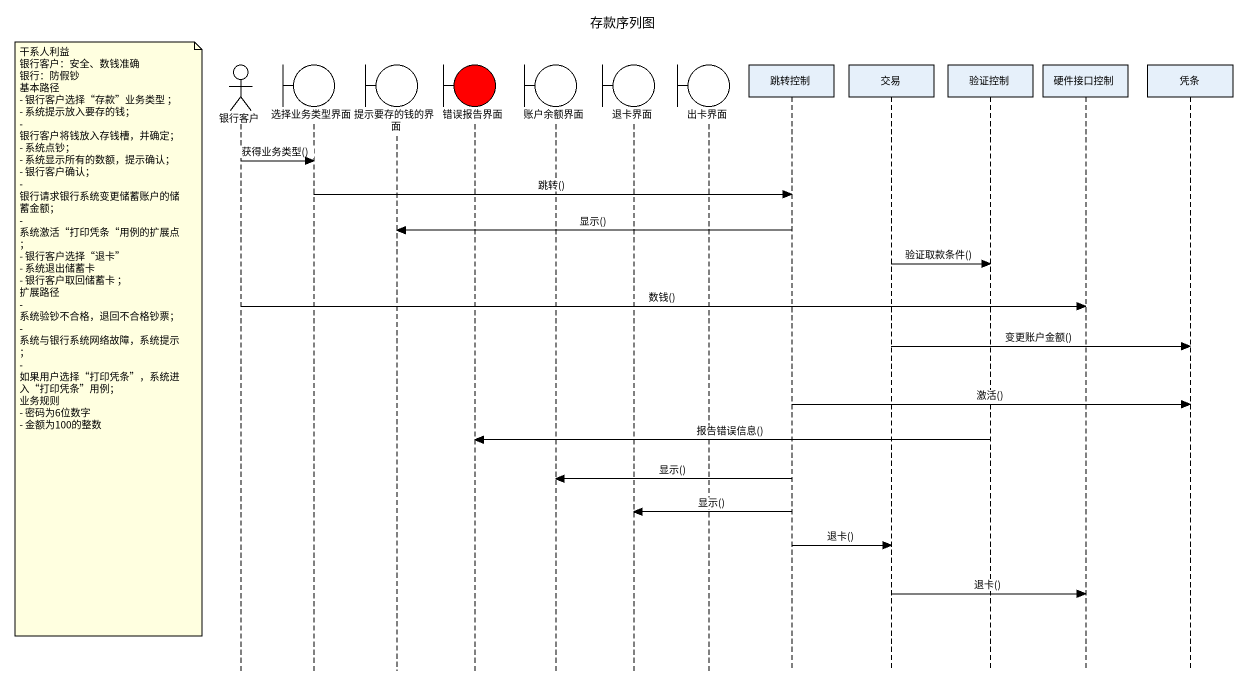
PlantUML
@startuml
title 存款序列图
hide footbox
actor 银行客户
boundary 选择业务类型界面
boundary 提示要存的钱的界面
boundary 错误报告界面 #FF0000
boundary 账户余额界面
boundary 退卡界面
boundary 出卡界面
participant 跳转控制
participant 交易
participant 验证控制
participant 硬件接口控制
participant 凭条

银行客户 -> 选择业务类型界面 : 获得业务类型()
选择业务类型界面 -> 跳转控制 : 跳转()
跳转控制 -> 提示要存的钱的界面 : 显示()
交易 -> 验证控制 : 验证取款条件()
银行客户 -> 硬件接口控制 : 数钱()
note left of 银行客户
  干系人利益
  银行客户：安全、数钱准确
  银行：防假钞
  基本路径
  - 银行客户选择“存款”业务类型 ；
  - 系统提示放入要存的钱；
  - 银行客户将钱放入存钱槽，并确定；
  - 系统点钞；
  - 系统显示所有的数额，提示确认；
  - 银行客户确认；
  - 银行请求银行系统变更储蓄账户的储蓄金额；
  - 系统激活“打印凭条“用例的扩展点；
  - 银行客户选择“退卡”
  - 系统退出储蓄卡
  - 银行客户取回储蓄卡 ；
  扩展路径
  - 系统验钞不合格，退回不合格钞票；
  - 系统与银行系统网络故障，系统提示；
  - 如果用户选择“打印凭条”，系统进入“打印凭条”用例；
  业务规则
  - 密码为6位数字
  - 金额为100的整数
end note
交易 -> 凭条 : 变更账户金额()
跳转控制 -> 凭条 : 激活()
验证控制 -> 错误报告界面 : 报告错误信息()
跳转控制 -> 账户余额界面 : 显示()
跳转控制 -> 退卡界面 : 显示()
跳转控制 -> 交易 : 退卡()
交易 -> 硬件接口控制 : 退卡()
@enduml
